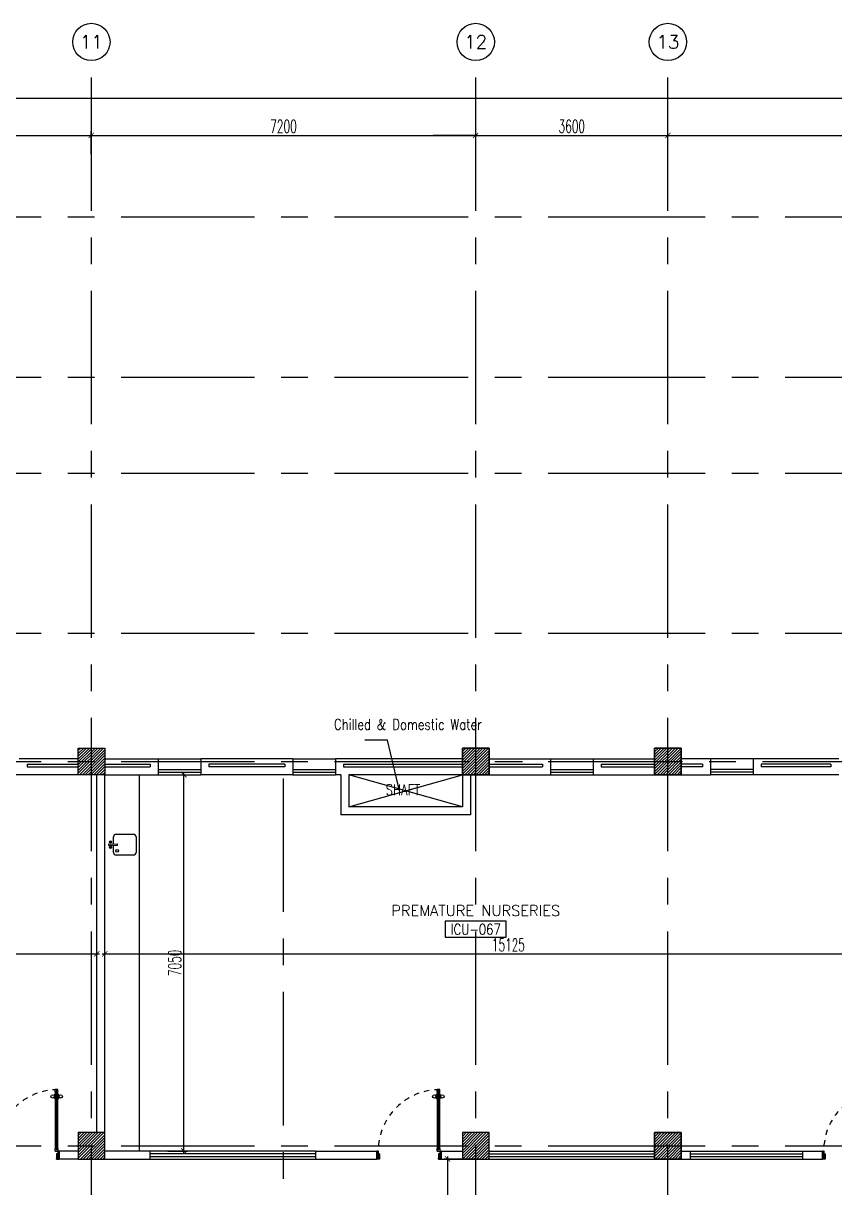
# Model space of a CAD drawing. Extents: x 276011.4 to 276105.3, y 57291.9 to 57371.4.
# Drawn here: x 276026.3 to 276041.5, y 57349.6 to 57371.41 of the extents above; entities that cross this region are included whole.
import ezdxf
from ezdxf.enums import TextEntityAlignment as Align

# ---------------------------------------------------------------- set-up
doc = ezdxf.new("R2010")
doc.units = 0
doc.header["$MEASUREMENT"] = 0
doc.header["$PDMODE"] = 34
doc.linetypes.add('CENTERX2', pattern=[4, 2.5, -0.5, 0.5, -0.5])
doc.linetypes.add('HIDDEN', pattern=[0.375, 0.25, -0.125])
doc.layers.get('0').update_dxf_attribs({"color": 4, "linetype": 'CONTINUOUS'})
doc.layers.get('DEFPOINTS').update_dxf_attribs({"linetype": 'CONTINUOUS'})
for name, color, linetype in [('AX-CR', 2, 'CONTINUOUS'), ('AX-DIM', 4, 'CONTINUOUS'), ('AX-TXT', 2, 'CONTINUOUS'), ('AXES', 11, 'CENTERX2'), ('COL', 5, 'CONTINUOUS'), ('DIM', 4, 'CONTINUOUS'), ('DOOR', 7, 'CONTINUOUS'), ('HAT', 11, 'CONTINUOUS'), ('INSUL', 4, 'CONTINUOUS'), ('NON-MEDICAL', 5, 'CONTINUOUS'), ('RM-BOX', 11, 'CONTINUOUS'), ('RM-NAME', 11, 'CONTINUOUS'), ('RM-NO', 11, 'CONTINUOUS'), ('SHAFT', 3, 'CONTINUOUS'), ('SHAFTS', 4, 'CONTINUOUS'), ('TEXT', 6, 'CONTINUOUS'), ('WALL', 2, 'CONTINUOUS'), ('WIN', 3, 'CONTINUOUS')]:
    doc.layers.add(name, color=color, linetype=linetype)
doc.styles.add('ROMANS', font='ROMANS.shx', dxfattribs={"width": 0.6})
doc.dimstyles.new('STANDARD_IN', dxfattribs={"dimtxt": 0.24, "dimasz": 0.1, "dimexe": 0.07, "dimexo": 0.05, "dimgap": 0.05, "dimtad": 1, "dimdec": 0, "dimlfac": 1000, "dimzin": 0, "dimtxsty": 'ROMANS', "dimblk": 'ARCHTICK', "dimcen": 0.05, "dimdle": 0.05, "dimclrd": 4, "dimclre": 4, "dimclrt": 2, "dimazin": 3, "dimtfac": 1, "dimtdec": 0, "dimtmove": 0, "dimatfit": 3, "dimtolj": 1, "dimtzin": 0})

# ---------------------------------------------------------------- blocks, each defined once
blk = doc.blocks.new('*X10')
at = {"color": 0}
for p, q in [((84179, 169934), (84635, 170390)), ((84179, 169987), (84582, 170390)), ((84179, 170040), (84529, 170390)), ((84179, 170093), (84476, 170390)), ((84179, 170146), (84423, 170390)), ((84179, 170199), (84370, 170390)), ((84179, 170252), (84317, 170390)), ((84179, 170305), (84264, 170390)), ((84179, 170358), (84211, 170390)), ((84188, 169890), (84679, 170381)), ((84241, 169890), (84679, 170328)), ((84294, 169890), (84679, 170274)), ((84347, 169890), (84679, 170221)), ((84401, 169890), (84679, 170168)), ((84454, 169890), (84679, 170115)), ((84507, 169890), (84679, 170062)), ((84560, 169890), (84679, 170009)), ((84613, 169890), (84679, 169956)), ((84666, 169890), (84679, 169903))]:
    blk.add_line(p, q, dxfattribs=at)
blk = doc.blocks.new('*X9')
at = {"color": 0}
for p, q in [((80579, 169940), (81029, 170390)), ((80579, 169993), (80976, 170390)), ((80579, 170046), (80923, 170390)), ((80579, 170099), (80870, 170390)), ((80579, 170152), (80817, 170390)), ((80579, 170205), (80764, 170390)), ((80579, 170258), (80711, 170390)), ((80579, 170311), (80658, 170390)), ((80579, 170364), (80605, 170390)), ((80582, 169890), (81079, 170387)), ((80635, 169890), (81079, 170334)), ((80688, 169890), (81079, 170281)), ((80741, 169890), (81079, 170228)), ((80794, 169890), (81079, 170175)), ((80847, 169890), (81079, 170122)), ((80900, 169890), (81079, 170069)), ((80953, 169890), (81079, 170016)), ((81006, 169890), (81079, 169963)), ((81059, 169890), (81079, 169910))]:
    blk.add_line(p, q, dxfattribs=at)
blk = doc.blocks.new('*X8')
at = {"color": 0}
for p, q in [((80579, 177099), (81070, 177590)), ((80579, 177152), (81017, 177590)), ((80579, 177205), (80964, 177590)), ((80579, 177258), (80911, 177590)), ((80579, 177311), (80858, 177590)), ((80579, 177364), (80804, 177590)), ((80579, 177417), (80751, 177590)), ((80579, 177471), (80698, 177590)), ((80579, 177524), (80645, 177590)), ((80579, 177577), (80592, 177590)), ((80623, 177090), (81079, 177546)), ((80676, 177090), (81079, 177493)), ((80729, 177090), (81079, 177440)), ((80782, 177090), (81079, 177387)), ((80835, 177090), (81079, 177334)), ((80888, 177090), (81079, 177281)), ((80941, 177090), (81079, 177228)), ((80994, 177090), (81079, 177175)), ((81047, 177090), (81079, 177122))]:
    blk.add_line(p, q, dxfattribs=at)
blk = doc.blocks.new('*X7')
at = {"color": 0}
for p, q in [((84179, 177093), (84676, 177590)), ((84179, 177146), (84623, 177590)), ((84179, 177199), (84570, 177590)), ((84179, 177252), (84517, 177590)), ((84179, 177305), (84464, 177590)), ((84179, 177358), (84411, 177590)), ((84179, 177411), (84358, 177590)), ((84179, 177464), (84305, 177590)), ((84179, 177517), (84252, 177590)), ((84179, 177570), (84199, 177590)), ((84229, 177090), (84679, 177540)), ((84282, 177090), (84679, 177487)), ((84335, 177090), (84679, 177434)), ((84388, 177090), (84679, 177381)), ((84441, 177090), (84679, 177328)), ((84494, 177090), (84679, 177275)), ((84547, 177090), (84679, 177222)), ((84600, 177090), (84679, 177169)), ((84653, 177090), (84679, 177116))]:
    blk.add_line(p, q, dxfattribs=at)
blk = doc.blocks.new('AXU')
at = {"layer": 'AX-CR'}
blk.add_circle((0, 350), 350, dxfattribs=at)
blk = doc.blocks.new('_ARCHTICK')
at = {"color": 0, "linetype": 'BYBLOCK', "const_width": 0.15}
blk.add_lwpolyline([(-0.5, -0.5), (0.5, 0.5)], dxfattribs=at)
blk = doc.blocks.new('*D319')
at = {"layer": 'AX-DIM', "color": 4, "ltscale": 0.3}
for p, q in [((276034.725, 57369.311), (276038.425, 57369.311)), ((276034.775, 57368.961), (276034.775, 57369.381)), ((276038.375, 57368.961), (276038.375, 57369.381))]:
    blk.add_line(p, q, dxfattribs=at)
at = {"layer": 'DEFPOINTS', "color": 0, "ltscale": 0.3}
for p in [(276038.375, 57369.311), (276034.775, 57368.911), (276038.375, 57368.911)]:
    blk.add_point(p, dxfattribs=at)
at = {"layer": 'AX-DIM', "color": 4, "ltscale": 0.3, "xscale": 0.1, "yscale": 0.1, "zscale": 0.1, "rotation": 180}
blk.add_blockref('_ARCHTICK', (276034.775, 57369.311), dxfattribs=at)
at = {"layer": 'AX-DIM', "color": 4, "ltscale": 0.3, "xscale": 0.1, "yscale": 0.1, "zscale": 0.1}
blk.add_blockref('_ARCHTICK', (276038.375, 57369.311), dxfattribs=at)
at = {"layer": 'AX-DIM', "color": 2, "ltscale": 0.3, "insert": (276036.575, 57369.481), "char_height": 0.24, "attachment_point": 5, "style": 'ROMANS'}
blk.add_mtext('\\A1;3600', dxfattribs=at)
blk = doc.blocks.new('COL50')
at = {"layer": 'COL'}
blk.add_lwpolyline([(-250, 250), (-250, -250), (250, -250), (250, 250)], close=True, dxfattribs=at)
blk = doc.blocks.new('*D318')
at = {"layer": 'AX-DIM', "color": 4, "ltscale": 0.3}
for p, q in [((276038.325, 57369.311), (276045.625, 57369.311)), ((276038.375, 57369.361), (276038.375, 57369.381)), ((276045.575, 57369.361), (276045.575, 57369.381))]:
    blk.add_line(p, q, dxfattribs=at)
at = {"layer": 'DEFPOINTS', "color": 0, "ltscale": 0.3}
for p in [(276038.375, 57369.311), (276045.575, 57369.311), (276045.575, 57369.311)]:
    blk.add_point(p, dxfattribs=at)
at = {"layer": 'AX-DIM', "color": 4, "ltscale": 0.3, "xscale": 0.1, "yscale": 0.1, "zscale": 0.1, "rotation": 180}
blk.add_blockref('_ARCHTICK', (276038.375, 57369.311), dxfattribs=at)
at = {"layer": 'AX-DIM', "color": 4, "ltscale": 0.3, "xscale": 0.1, "yscale": 0.1, "zscale": 0.1}
blk.add_blockref('_ARCHTICK', (276045.575, 57369.311), dxfattribs=at)
at = {"layer": 'AX-DIM', "color": 2, "ltscale": 0.3, "insert": (276041.975, 57369.481), "char_height": 0.24, "attachment_point": 5, "style": 'ROMANS'}
blk.add_mtext('\\A1;7200', dxfattribs=at)
blk = doc.blocks.new('*D95')
at = {"layer": 'AX-DIM', "color": 4, "ltscale": 0.3}
for p, q in [((276020.305, 57370.011), (276095.115, 57370.011)), ((276020.355, 57365.405), (276020.355, 57370.081)), ((276095.065, 57357.883), (276095.065, 57370.081))]:
    blk.add_line(p, q, dxfattribs=at)
at = {"layer": 'DEFPOINTS', "color": 0, "ltscale": 0.3}
for p in [(276095.065, 57370.011), (276020.355, 57365.355), (276095.065, 57357.833)]:
    blk.add_point(p, dxfattribs=at)
at = {"layer": 'AX-DIM', "color": 4, "ltscale": 0.3, "xscale": 0.1, "yscale": 0.1, "zscale": 0.1, "rotation": 180}
blk.add_blockref('_ARCHTICK', (276020.355, 57370.011), dxfattribs=at)
at = {"layer": 'AX-DIM', "color": 4, "ltscale": 0.3, "xscale": 0.1, "yscale": 0.1, "zscale": 0.1}
blk.add_blockref('_ARCHTICK', (276095.065, 57370.011), dxfattribs=at)
at = {"layer": 'AX-DIM', "color": 2, "ltscale": 0.3, "insert": (276057.71, 57370.181), "char_height": 0.24, "attachment_point": 5, "style": 'ROMANS'}
blk.add_mtext('\\A1;74710', dxfattribs=at)
blk = doc.blocks.new('*X70')
at = {"color": 0}
for p, q in [((73379, 169899), (73870, 170390)), ((73379, 169952), (73817, 170390)), ((73379, 170005), (73764, 170390)), ((73379, 170058), (73711, 170390)), ((73379, 170111), (73658, 170390)), ((73379, 170164), (73604, 170390)), ((73379, 170217), (73551, 170390)), ((73379, 170271), (73498, 170390)), ((73379, 170324), (73445, 170390)), ((73379, 170377), (73392, 170390)), ((73423, 169890), (73879, 170346)), ((73476, 169890), (73879, 170293)), ((73529, 169890), (73879, 170240)), ((73582, 169890), (73879, 170187)), ((73635, 169890), (73879, 170134)), ((73688, 169890), (73879, 170081)), ((73741, 169890), (73879, 170028)), ((73794, 169890), (73879, 169975)), ((73847, 169890), (73879, 169922))]:
    blk.add_line(p, q, dxfattribs=at)
blk = doc.blocks.new('*X69')
at = {"color": 0}
for p, q in [((73379, 177112), (73857, 177590)), ((73379, 177165), (73804, 177590)), ((73379, 177218), (73751, 177590)), ((73379, 177271), (73698, 177590)), ((73379, 177324), (73645, 177590)), ((73379, 177377), (73592, 177590)), ((73379, 177430), (73539, 177590)), ((73379, 177483), (73486, 177590)), ((73379, 177536), (73433, 177590)), ((73410, 177090), (73879, 177559)), ((73463, 177090), (73879, 177506)), ((73516, 177090), (73879, 177453)), ((73569, 177090), (73879, 177400)), ((73622, 177090), (73879, 177347)), ((73675, 177090), (73879, 177294)), ((73728, 177090), (73879, 177241)), ((73781, 177090), (73879, 177188)), ((73834, 177090), (73879, 177134))]:
    blk.add_line(p, q, dxfattribs=at)
blk = doc.blocks.new('*D284')
at = {"layer": 'AX-DIM', "color": 4, "ltscale": 0.3}
for p, q in [((276020.325, 57369.311), (276027.625, 57369.311)), ((276020.375, 57368.961), (276020.375, 57369.381)), ((276027.575, 57368.961), (276027.575, 57369.381))]:
    blk.add_line(p, q, dxfattribs=at)
at = {"layer": 'DEFPOINTS', "color": 0, "ltscale": 0.3}
for p in [(276027.575, 57369.311), (276020.375, 57368.911), (276027.575, 57368.911)]:
    blk.add_point(p, dxfattribs=at)
at = {"layer": 'AX-DIM', "color": 4, "ltscale": 0.3, "xscale": 0.1, "yscale": 0.1, "zscale": 0.1, "rotation": 180}
blk.add_blockref('_ARCHTICK', (276020.375, 57369.311), dxfattribs=at)
at = {"layer": 'AX-DIM', "color": 4, "ltscale": 0.3, "xscale": 0.1, "yscale": 0.1, "zscale": 0.1}
blk.add_blockref('_ARCHTICK', (276027.575, 57369.311), dxfattribs=at)
at = {"layer": 'AX-DIM', "color": 2, "ltscale": 0.3, "insert": (276023.975, 57369.481), "char_height": 0.24, "attachment_point": 5, "style": 'ROMANS'}
blk.add_mtext('\\A1;7200', dxfattribs=at)
blk = doc.blocks.new('*D283')
at = {"layer": 'AX-DIM', "color": 4, "ltscale": 0.3}
for p, q in [((276027.525, 57369.311), (276034.825, 57369.311)), ((276027.575, 57368.961), (276027.575, 57369.381)), ((276034.775, 57368.961), (276034.775, 57369.381))]:
    blk.add_line(p, q, dxfattribs=at)
at = {"layer": 'DEFPOINTS', "color": 0, "ltscale": 0.3}
for p in [(276034.775, 57369.311), (276027.575, 57368.911), (276034.775, 57368.911)]:
    blk.add_point(p, dxfattribs=at)
at = {"layer": 'AX-DIM', "color": 4, "ltscale": 0.3, "xscale": 0.1, "yscale": 0.1, "zscale": 0.1, "rotation": 180}
blk.add_blockref('_ARCHTICK', (276027.575, 57369.311), dxfattribs=at)
at = {"layer": 'AX-DIM', "color": 4, "ltscale": 0.3, "xscale": 0.1, "yscale": 0.1, "zscale": 0.1}
blk.add_blockref('_ARCHTICK', (276034.775, 57369.311), dxfattribs=at)
at = {"layer": 'AX-DIM', "color": 2, "ltscale": 0.3, "insert": (276031.175, 57369.481), "char_height": 0.24, "attachment_point": 5, "style": 'ROMANS'}
blk.add_mtext('\\A1;7200', dxfattribs=at)
blk = doc.blocks.new('*D282')
at = {"layer": 'AX-DIM', "color": 4, "ltscale": 0.3}
for p, q in [((276034.725, 57369.311), (276038.425, 57369.311)), ((276034.775, 57368.961), (276034.775, 57369.381)), ((276038.375, 57368.961), (276038.375, 57369.381))]:
    blk.add_line(p, q, dxfattribs=at)
at = {"layer": 'DEFPOINTS', "color": 0, "ltscale": 0.3}
for p in [(276038.375, 57369.311), (276034.775, 57368.911), (276038.375, 57368.911)]:
    blk.add_point(p, dxfattribs=at)
at = {"layer": 'AX-DIM', "color": 4, "ltscale": 0.3, "xscale": 0.1, "yscale": 0.1, "zscale": 0.1, "rotation": 180}
blk.add_blockref('_ARCHTICK', (276034.775, 57369.311), dxfattribs=at)
at = {"layer": 'AX-DIM', "color": 4, "ltscale": 0.3, "xscale": 0.1, "yscale": 0.1, "zscale": 0.1}
blk.add_blockref('_ARCHTICK', (276038.375, 57369.311), dxfattribs=at)
at = {"layer": 'AX-DIM', "color": 2, "ltscale": 0.3, "insert": (276036.575, 57369.481), "char_height": 0.24, "attachment_point": 5, "style": 'ROMANS'}
blk.add_mtext('\\A1;3600', dxfattribs=at)
blk = doc.blocks.new('RM1')
at = {"layer": 'RM-BOX'}
blk.add_lwpolyline([(570, -200), (-570, -200), (-570, -500), (570, -500)], close=True, dxfattribs=at)
at = {"layer": 'RM-NAME', "style": 'ROMANS'}
blk.add_attdef('ROOMNAME1', text='', height=200, dxfattribs=at).set_placement((0, 324), align=Align.MIDDLE)
blk = doc.blocks.new('*D278')
at = {"layer": 'DEFPOINTS', "color": 0, "linetype": 'BYBLOCK', "ltscale": 0.3}
for p in [(276020.625, 57354.033), (276027.675, 57354.033), (276027.675, 57353.975)]:
    blk.add_point(p, dxfattribs=at)
at = {"layer": 'DIM', "color": 4, "linetype": 'BYBLOCK', "ltscale": 0.3}
for p, q in [((276020.575, 57353.975), (276027.725, 57353.975)), ((276020.625, 57353.983), (276020.625, 57353.905)), ((276027.675, 57353.983), (276027.675, 57353.905))]:
    blk.add_line(p, q, dxfattribs=at)
at = {"layer": 'DIM', "color": 4, "linetype": 'BYBLOCK', "ltscale": 0.3, "xscale": 0.1, "yscale": 0.1, "zscale": 0.1, "rotation": 180}
blk.add_blockref('_ARCHTICK', (276020.625, 57353.975), dxfattribs=at)
at = {"layer": 'DIM', "color": 4, "linetype": 'BYBLOCK', "ltscale": 0.3, "xscale": 0.1, "yscale": 0.1, "zscale": 0.1}
blk.add_blockref('_ARCHTICK', (276027.675, 57353.975), dxfattribs=at)
at = {"layer": 'DIM', "color": 2, "linetype": 'BYBLOCK', "ltscale": 0.3, "insert": (276024.15, 57354.145), "char_height": 0.24, "attachment_point": 5, "style": 'ROMANS'}
blk.add_mtext('\\A1;7050', dxfattribs=at)
blk = doc.blocks.new('*D277')
at = {"layer": 'DEFPOINTS', "color": 0, "linetype": 'BYBLOCK', "ltscale": 0.3}
for p in [(276026.7, 57357.333), (276025.573, 57350.283), (276025.689, 57350.283)]:
    blk.add_point(p, dxfattribs=at)
at = {"layer": 'DIM', "color": 4, "linetype": 'BYBLOCK', "ltscale": 0.3}
for p, q in [((276026.65, 57357.333), (276025.619, 57357.333)), ((276025.689, 57357.383), (276025.689, 57350.233)), ((276025.623, 57350.283), (276025.759, 57350.283))]:
    blk.add_line(p, q, dxfattribs=at)
at = {"layer": 'DIM', "color": 4, "linetype": 'BYBLOCK', "ltscale": 0.3, "xscale": 0.1, "yscale": 0.1, "zscale": 0.1}
for p, rotation in [((276025.689, 57357.333), 90), ((276025.689, 57350.283), 270)]:
    blk.add_blockref('_ARCHTICK', p, dxfattribs=dict(at, rotation=rotation))
at = {"layer": 'DIM', "color": 2, "linetype": 'BYBLOCK', "ltscale": 0.3, "insert": (276025.519, 57353.808), "char_height": 0.24, "attachment_point": 5, "rotation": 90, "style": 'ROMANS'}
blk.add_mtext('\\A1;7050', dxfattribs=at)
blk = doc.blocks.new('*D271')
at = {"layer": 'DEFPOINTS', "color": 0, "linetype": 'BYBLOCK', "ltscale": 0.3}
for p in [(276042.95, 57353.975), (276027.825, 57353.691), (276042.95, 57353.691)]:
    blk.add_point(p, dxfattribs=at)
at = {"layer": 'WALL', "color": 4, "linetype": 'BYBLOCK', "ltscale": 0.3}
for p, q in [((276027.775, 57353.975), (276043, 57353.975)), ((276027.825, 57353.741), (276027.825, 57354.045)), ((276042.95, 57353.741), (276042.95, 57354.045))]:
    blk.add_line(p, q, dxfattribs=at)
at = {"layer": 'WALL', "color": 4, "linetype": 'BYBLOCK', "ltscale": 0.3, "xscale": 0.1, "yscale": 0.1, "zscale": 0.1, "rotation": 180}
blk.add_blockref('_ARCHTICK', (276027.825, 57353.975), dxfattribs=at)
at = {"layer": 'WALL', "color": 4, "linetype": 'BYBLOCK', "ltscale": 0.3, "xscale": 0.1, "yscale": 0.1, "zscale": 0.1}
blk.add_blockref('_ARCHTICK', (276042.95, 57353.975), dxfattribs=at)
at = {"layer": 'WALL', "color": 2, "linetype": 'BYBLOCK', "ltscale": 0.3, "insert": (276035.388, 57354.145), "char_height": 0.24, "attachment_point": 5, "style": 'ROMANS'}
blk.add_mtext('\\A1;15125', dxfattribs=at)
blk = doc.blocks.new('*D270')
at = {"layer": 'DEFPOINTS', "color": 0, "linetype": 'BYBLOCK', "ltscale": 0.3}
for p in [(276028.825, 57357.333), (276029.308, 57357.333), (276028.956, 57350.283)]:
    blk.add_point(p, dxfattribs=at)
at = {"layer": 'WALL', "color": 4, "linetype": 'BYBLOCK', "ltscale": 0.3}
for p, q in [((276028.875, 57357.333), (276029.378, 57357.333)), ((276029.308, 57350.233), (276029.308, 57357.383)), ((276029.006, 57350.283), (276029.378, 57350.283))]:
    blk.add_line(p, q, dxfattribs=at)
at = {"layer": 'WALL', "color": 4, "linetype": 'BYBLOCK', "ltscale": 0.3, "xscale": 0.1, "yscale": 0.1, "zscale": 0.1}
for p, rotation in [((276029.308, 57357.333), 90), ((276029.308, 57350.283), 270)]:
    blk.add_blockref('_ARCHTICK', p, dxfattribs=dict(at, rotation=rotation))
at = {"layer": 'WALL', "color": 2, "linetype": 'BYBLOCK', "ltscale": 0.3, "insert": (276029.138, 57353.808), "char_height": 0.24, "attachment_point": 5, "rotation": 90, "style": 'ROMANS'}
blk.add_mtext('\\A1;7050', dxfattribs=at)
blk = doc.blocks.new('*D252')
at = {"layer": 'DEFPOINTS', "color": 0, "linetype": 'BYBLOCK', "ltscale": 0.3}
for p in [(276034.888, 57350.133), (276034.249, 57347.733), (276037.26, 57347.733)]:
    blk.add_point(p, dxfattribs=at)
at = {"layer": 'DIM', "color": 4, "linetype": 'BYBLOCK', "ltscale": 0.3}
for p, q in [((276034.838, 57350.133), (276034.179, 57350.133)), ((276034.249, 57350.183), (276034.249, 57347.683)), ((276037.21, 57347.733), (276034.179, 57347.733))]:
    blk.add_line(p, q, dxfattribs=at)
at = {"layer": 'DIM', "color": 4, "linetype": 'BYBLOCK', "ltscale": 0.3, "xscale": 0.1, "yscale": 0.1, "zscale": 0.1}
for p, rotation in [((276034.249, 57350.133), 90), ((276034.249, 57347.733), 270)]:
    blk.add_blockref('_ARCHTICK', p, dxfattribs=dict(at, rotation=rotation))
at = {"layer": 'DIM', "color": 2, "linetype": 'BYBLOCK', "ltscale": 0.3, "insert": (276034.079, 57348.933), "char_height": 0.24, "attachment_point": 5, "rotation": 90, "style": 'ROMANS'}
blk.add_mtext('\\A1;2400', dxfattribs=at)
blk = doc.blocks.new('DOOR100')
at = {"layer": 'DOOR', "color": 0, "linetype": 'BYBLOCK'}
for p, q in [((-82, 1205), (-91, 1205)), ((-91, 1205), (-91, 1140)), ((-82, 1140), (-91, 1140)), ((-75, 1218), (-82, 1218)), ((-82, 1128), (-82, 1218)), ((-82, 1205), (-82, 1140)), ((-75, 1128), (-82, 1128)), ((-25, 1300), (-75, 1300)), ((-75, 1300), (-25, 1300)), ((-75, 1250), (-75, 1300)), ((-58, 1250), (-75, 1250)), ((-42, 1270), (-58, 1270)), ((-58, 1250), (-58, 1270)), ((-42, 1250), (-42, 1270)), ((-25, 1250), (-42, 1250)), ((-25, 1250), (-25, 1300)), ((-25, 1218), (-18, 1218)), ((-25, 1128), (-18, 1128)), ((-18, 1128), (-18, 1218)), ((-18, 1205), (-9, 1205)), ((-18, 1205), (-18, 1140)), ((-18, 1140), (-9, 1140)), ((-9, 1205), (-9, 1140)), ((-1200, 0), (-1200, 150)), ((-1200, 150), (-1175, 150)), ((-1200, 150), (-1200, 0)), ((-1150, 0), (-1200, 0)), ((-1175, 150), (-1175, 100)), ((-1175, 100), (-1150, 100)), ((-1150, 100), (-1150, 0)), ((-75, 200), (-58, 200)), ((-75, 150), (-75, 200)), ((-75, 150), (-25, 150)), ((-58, 200), (-58, 180)), ((-58, 180), (-42, 180)), ((-50, 100), (-50, 0)), ((-25, 100), (-50, 100)), ((-50, 0), (0, 0)), ((-42, 200), (-25, 200)), ((-42, 180), (-42, 200)), ((-25, 200), (-25, 150)), ((0, 150), (-25, 150)), ((-25, 150), (-25, 100)), ((0, 150), (0, 0))]:
    blk.add_line(p, q, dxfattribs=at)
at = {"layer": 'DOOR', "linetype": 'BYBLOCK'}
for p, q in [((-75, 1250), (-75, 200)), ((-58, 200), (-58, 1250)), ((-42, 200), (-42, 1250)), ((-25, 200), (-25, 1250)), ((0, 0), (0, 150))]:
    blk.add_line(p, q, dxfattribs=at)
at = {"layer": 'DOOR', "color": 9, "linetype": 'BYBLOCK'}
for p, q in [((-1150, 0), (-1200, 114)), ((-1150, 0), (-1200, 40)), ((-1150, 0), (-1163, 100)), ((-50, 0), (0, 114)), ((-50, 0), (-37, 100)), ((-50, 0), (0, 40))]:
    blk.add_line(p, q, dxfattribs=at)
at = {"layer": 'DOOR', "color": 0, "linetype": 'BYBLOCK'}
for centre in [(-124, 1173), (24, 1173)]:
    blk.add_circle(centre, 32.4, dxfattribs=at)
at = {"layer": 'DOOR', "linetype": 'HIDDEN', "ltscale": 0.5}
blk.add_arc((-25, 150), 1150, 90, 180.0001, dxfattribs=at)
at = {"layer": 'DOOR', "color": 9, "linetype": 'BYBLOCK'}
for centre, radius, start, end in [((-1150, 0), 154, 103.7142, 108.8947), ((-1150, 0), 134, 100.72, 111.8402), ((-1150, 0), 94.4, 90, 121.9818), ((-1150, 0), 74.4, 90, 132.2236), ((-1150, 0), 54.4, 90, 156.7926), ((-1150, 0), 34.4, 90, 180), ((-1150, 0), 14.4, 90, 180), ((-50, 0), 94.4, 58.0182, 90), ((-50, 0), 74.4, 47.7764, 90), ((-50, 0), 54.4, 23.2074, 90), ((-50, 0), 34.4, 0, 90), ((-50, 0), 14.4, 0, 90), ((-50, 0), 134, 68.1598, 79.28), ((-50, 0), 114, 64.0838, 77.3774), ((-50, 0), 154, 71.1053, 76.2858)]:
    blk.add_arc(centre, radius, start, end, dxfattribs=at)

msp = doc.modelspace()

# ---------------------------------------------------------------- linework, layer by layer
at = {"layer": 'AX-DIM'}
for p, q in [((276034.8155, 57369.3113), (276033.9755, 57369.3113)), ((276038.2955, 57369.3113), (276039.277, 57369.3113))]:
    msp.add_line(p, q, dxfattribs=at)
at = {"layer": 'AXES'}
for p, q in [((276027.5755, 57291.8986), (276027.5755, 57370.7113)), ((276034.7755, 57291.8986), (276034.7755, 57370.7113)), ((276034.7755, 57291.8986), (276034.7755, 57370.7113)), ((276038.3755, 57291.8986), (276038.3755, 57370.7113)), ((276038.3755, 57291.8986), (276038.3755, 57370.7113)), ((276012.1331, 57367.7829), (276036.5755, 57367.7829)), ((276036.5755, 57367.7829), (276052.7755, 57367.7829)), ((276012.1331, 57364.7829), (276036.5755, 57364.7829)), ((276036.5755, 57364.7829), (276052.7755, 57364.7829)), ((276012.1331, 57362.9829), (276036.5755, 57362.9829)), ((276036.5755, 57362.9829), (276052.7755, 57362.9829)), ((276012.1331, 57359.9829), (276036.5755, 57359.9829)), ((276036.5755, 57359.9829), (276052.7755, 57359.9829)), ((276012.1331, 57357.5829), (276036.5755, 57357.5829)), ((276031.1755, 57298.7629), (276031.1755, 57357.5829)), ((276032.1505, 57357.5829), (276104.6155, 57357.5829)), ((276012.1331, 57350.3829), (276036.5755, 57350.3829)), ((276036.5755, 57350.3829), (276052.7955, 57350.3829))]:
    msp.add_line(p, q, dxfattribs=at)
at = {"layer": 'COL'}
for points in [[(276027.3255, 57357.3329), (276027.3255, 57357.8329), (276027.8255, 57357.8329), (276027.8255, 57357.3329)], [(276034.5255, 57357.3329), (276034.5255, 57357.8329), (276035.0255, 57357.8329), (276035.0255, 57357.3329)], [(276034.5255, 57357.3329), (276034.5255, 57357.8329), (276035.0255, 57357.8329), (276035.0255, 57357.3329)], [(276038.1255, 57357.3329), (276038.1255, 57357.8329), (276038.6255, 57357.8329), (276038.6255, 57357.3329)]]:
    msp.add_lwpolyline(points, close=True, dxfattribs=at)
at = {"layer": 'INSUL'}
for p, q in [((276026.3755, 57357.5329), (276027.3255, 57357.5329)), ((276026.3755, 57357.5329), (276026.3755, 57357.4829)), ((276026.3755, 57357.4829), (276027.3255, 57357.4829)), ((276027.8255, 57357.5329), (276028.6755, 57357.5329)), ((276027.8255, 57357.4829), (276028.6755, 57357.4829)), ((276028.6755, 57357.5329), (276028.6755, 57357.4829)), ((276031.2005, 57357.5329), (276029.7755, 57357.5329)), ((276029.7755, 57357.5329), (276029.7755, 57357.4829)), ((276031.2005, 57357.4829), (276029.7755, 57357.4829)), ((276031.2005, 57357.5329), (276031.2005, 57357.4829)), ((276032.3005, 57357.5329), (276034.5255, 57357.5329)), ((276032.3005, 57357.5329), (276032.3005, 57357.4829)), ((276032.3005, 57357.5329), (276034.5255, 57357.5329)), ((276032.3005, 57357.5329), (276032.3005, 57357.4829)), ((276032.3005, 57357.4829), (276034.5255, 57357.4829)), ((276032.3005, 57357.4829), (276034.5255, 57357.4829)), ((276035.0255, 57357.5329), (276036.0255, 57357.5329)), ((276035.0255, 57357.4829), (276036.0255, 57357.4829)), ((276036.0255, 57357.5329), (276036.0255, 57357.4829)), ((276036.0255, 57357.5329), (276036.0255, 57357.4829)), ((276037.1255, 57357.5329), (276037.1255, 57357.4829)), ((276037.1255, 57357.5329), (276038.1255, 57357.5329)), ((276037.1255, 57357.5329), (276037.1255, 57357.4829)), ((276037.1255, 57357.5329), (276038.1255, 57357.5329)), ((276037.1255, 57357.4829), (276038.1255, 57357.4829)), ((276037.1255, 57357.4829), (276038.1255, 57357.4829)), ((276037.7755, 57357.5329), (276038.1255, 57357.5329)), ((276037.7755, 57357.5329), (276038.1255, 57357.5329)), ((276037.7755, 57357.4829), (276038.1255, 57357.4829)), ((276037.7755, 57357.4829), (276038.1255, 57357.4829)), ((276039.0255, 57357.5329), (276038.6255, 57357.5329)), ((276039.0255, 57357.4829), (276038.6255, 57357.4829)), ((276039.0255, 57357.5329), (276039.0255, 57357.4829)), ((276039.0255, 57357.5329), (276039.0255, 57357.4829)), ((276040.1255, 57357.5329), (276040.1255, 57357.4829)), ((276041.4255, 57357.5329), (276040.1255, 57357.5329)), ((276041.4255, 57357.4829), (276040.1255, 57357.4829)), ((276041.4255, 57357.5329), (276041.4255, 57357.4829))]:
    msp.add_line(p, q, dxfattribs=at)
at = {"layer": 'NON-MEDICAL'}
for p, q in [((276028.4755, 57350.2829), (276028.4755, 57357.3329)), ((276027.9913, 57356.0327), (276027.9913, 57356.1692)), ((276028.0412, 57356.2191), (276028.3623, 57356.2191)), ((276028.4122, 57356.1692), (276028.4122, 57355.8763)), ((276027.9031, 57356.0388), (276028.0584, 57356.0327)), ((276027.9031, 57356.0067), (276027.9031, 57356.0388)), ((276027.9031, 57356.0067), (276028.0584, 57356.0128)), ((276027.9913, 57355.8763), (276027.9913, 57356.0128)), ((276028.3623, 57355.8264), (276028.0412, 57355.8264))]:
    msp.add_line(p, q, dxfattribs=at)
for centre, radius in [((276027.9342, 57356.0725), 0.0217), ((276027.9342, 57355.973), 0.0217), ((276027.9342, 57356.0725), 0.014), ((276027.9342, 57355.973), 0.014), ((276028.0608, 57355.9083), 0.0255)]:
    msp.add_circle(centre, radius, dxfattribs=at)
for centre, radius, start, end in [((276028.0412, 57356.1692), 0.0499, 90, 180), ((276028.3623, 57356.1692), 0.0499, 0, 90), ((276028.0584, 57356.0228), 0.00997, 270, 90), ((276028.0412, 57355.8763), 0.0499, 180, 270), ((276028.3623, 57355.8763), 0.0499, 270, 0)]:
    msp.add_arc(centre, radius, start, end, dxfattribs=at)
at = {"layer": 'TEXT', "color": 251, "linetype": 'BYBLOCK'}
for p, q in [((276034.5255, 57356.7329), (276032.4005, 57357.3329)), ((276032.4005, 57356.7329), (276034.5255, 57357.3329))]:
    msp.add_line(p, q, dxfattribs=at)
at = {"layer": 'WALL'}
for p, q in [((276027.3255, 57357.6329), (276026.2255, 57357.6329)), ((276027.8255, 57357.6329), (276028.8255, 57357.6329)), ((276028.8255, 57357.6329), (276028.8255, 57357.3329)), ((276031.3505, 57357.6329), (276029.6255, 57357.6329)), ((276029.6255, 57357.6329), (276029.6255, 57357.3329)), ((276031.3505, 57357.6329), (276031.3505, 57357.3329)), ((276034.5255, 57357.6329), (276032.1505, 57357.6329)), ((276032.1505, 57357.6329), (276032.1505, 57357.3329)), ((276034.5255, 57357.6329), (276032.1505, 57357.6329)), ((276035.0255, 57357.6329), (276036.1755, 57357.6329)), ((276036.1755, 57357.6329), (276036.1755, 57357.3329)), ((276036.9755, 57357.6329), (276038.1255, 57357.6329)), ((276036.9755, 57357.6329), (276036.9755, 57357.3329)), ((276038.9755, 57357.6329), (276038.6255, 57357.6329)), ((276039.1755, 57357.6329), (276038.6255, 57357.6329)), ((276038.9755, 57357.6329), (276038.6255, 57357.6329)), ((276039.1755, 57357.6329), (276039.1755, 57357.3329)), ((276039.9755, 57357.6329), (276039.9755, 57357.3329)), ((276041.5755, 57357.6329), (276039.9755, 57357.6329)), ((276027.3255, 57357.3329), (276026.2255, 57357.3329)), ((276027.6755, 57350.6329), (276027.6755, 57357.3329)), ((276027.8255, 57350.6329), (276027.8255, 57357.3329)), ((276027.8255, 57357.3329), (276028.8255, 57357.3329)), ((276031.3505, 57357.3329), (276029.6255, 57357.3329)), ((276032.2505, 57357.3329), (276032.1505, 57357.3329)), ((276032.2505, 57357.3329), (276032.1505, 57357.3329)), ((276032.2505, 57357.3329), (276032.2505, 57356.5829)), ((276034.5255, 57357.3329), (276032.4005, 57357.3329)), ((276034.5255, 57357.3329), (276032.4005, 57357.3329)), ((276032.4005, 57357.3329), (276032.4005, 57356.7329)), ((276034.5255, 57357.3329), (276034.5255, 57356.7329)), ((276034.6755, 57357.3329), (276034.6755, 57356.5829)), ((276035.0255, 57357.3329), (276036.1755, 57357.3329)), ((276036.9755, 57357.3329), (276039.1755, 57357.3329)), ((276037.7755, 57357.3329), (276038.1255, 57357.3329)), ((276041.5755, 57357.3329), (276039.9755, 57357.3329)), ((276034.6755, 57356.5829), (276032.2505, 57356.5829)), ((276034.5255, 57356.7329), (276032.4005, 57356.7329)), ((276027.3255, 57350.2829), (276026.9755, 57350.2829)), ((276027.3255, 57350.1329), (276026.9755, 57350.1329))]:
    msp.add_line(p, q, dxfattribs=at)
at = {"layer": 'WALL', "linetype": 'BYBLOCK'}
for p, q in [((276026.9755, 57350.1329), (276026.9755, 57350.2829)), ((276028.6755, 57350.2829), (276027.8255, 57350.2829)), ((276028.6755, 57350.1329), (276028.6755, 57350.2829)), ((276031.7755, 57350.2829), (276032.9255, 57350.2829)), ((276031.7755, 57350.2829), (276031.7755, 57350.1329)), ((276032.9255, 57350.2829), (276032.9255, 57350.1329)), ((276034.1255, 57350.2829), (276034.1255, 57350.1329)), ((276034.1255, 57350.2829), (276034.5255, 57350.2829)), ((276034.1255, 57350.2829), (276034.1255, 57350.1329)), ((276035.0255, 57350.1329), (276035.0255, 57350.2829)), ((276038.1255, 57350.1329), (276038.1255, 57350.2829)), ((276038.6255, 57350.2829), (276038.8007, 57350.2829)), ((276038.8007, 57350.1329), (276038.8007, 57350.2829)), ((276040.9007, 57350.2829), (276041.2687, 57350.2829)), ((276040.9007, 57350.1329), (276040.9007, 57350.2829)), ((276041.2687, 57350.2829), (276041.2687, 57350.1329)), ((276027.8255, 57350.1329), (276028.6755, 57350.1329)), ((276031.7755, 57350.1329), (276032.9255, 57350.1329)), ((276034.1255, 57350.1329), (276034.5255, 57350.1329)), ((276038.6255, 57350.1329), (276038.8007, 57350.1329)), ((276040.9007, 57350.1329), (276041.2687, 57350.1329))]:
    msp.add_line(p, q, dxfattribs=at)
at = {"layer": 'WALL', "linetype": 'BYBLOCK', "ltscale": 0.3}
for points in [[(276027.3255, 57357.8329), (276027.8255, 57357.8329), (276027.8255, 57357.3329), (276027.3255, 57357.3329)], [(276035.0255, 57357.8329), (276034.5255, 57357.8329), (276034.5255, 57357.3329), (276035.0255, 57357.3329)], [(276038.6255, 57357.8329), (276038.1255, 57357.8329), (276038.1255, 57357.3329), (276038.6255, 57357.3329)], [(276027.8255, 57350.6329), (276027.3255, 57350.6329), (276027.3255, 57350.1329), (276027.8255, 57350.1329)], [(276035.0255, 57350.6329), (276034.5255, 57350.6329), (276034.5255, 57350.1329), (276035.0255, 57350.1329)], [(276038.6255, 57350.1329), (276038.1255, 57350.1329), (276038.1255, 57350.6329), (276038.6255, 57350.6329)]]:
    msp.add_lwpolyline(points, close=True, dxfattribs=at)
at = {"layer": 'WIN'}
for p, q in [((276028.8255, 57357.6329), (276029.6255, 57357.6329)), ((276031.3505, 57357.6329), (276032.1505, 57357.6329)), ((276036.1755, 57357.6329), (276036.9755, 57357.6329)), ((276039.9755, 57357.6329), (276039.1755, 57357.6329)), ((276039.277, 57357.6329), (276039.1755, 57357.6329)), ((276028.8255, 57357.4329), (276029.6255, 57357.4329)), ((276028.8255, 57357.3829), (276029.6255, 57357.3829)), ((276028.8255, 57357.3329), (276029.6255, 57357.3329)), ((276031.3505, 57357.4329), (276032.1505, 57357.4329)), ((276031.3505, 57357.3829), (276032.1505, 57357.3829)), ((276031.3505, 57357.3329), (276032.1505, 57357.3329)), ((276036.1755, 57357.4329), (276036.9755, 57357.4329)), ((276036.1755, 57357.3829), (276036.9755, 57357.3829)), ((276036.1755, 57357.3329), (276036.9755, 57357.3329)), ((276039.9755, 57357.4329), (276039.1755, 57357.4329)), ((276039.9755, 57357.3829), (276039.1755, 57357.3829)), ((276039.9755, 57357.3329), (276039.1755, 57357.3329))]:
    msp.add_line(p, q, dxfattribs=at)
at = {"layer": 'WIN', "linetype": 'BYBLOCK'}
for p, q in [((276031.7755, 57350.2829), (276028.6755, 57350.2829)), ((276035.0255, 57350.2829), (276038.1255, 57350.2829)), ((276038.8007, 57350.2829), (276040.9007, 57350.2829)), ((276031.7755, 57350.2329), (276028.6755, 57350.2329)), ((276028.6755, 57350.1829), (276031.7755, 57350.1829)), ((276028.6755, 57350.1329), (276031.7755, 57350.1329)), ((276035.0255, 57350.2329), (276038.1255, 57350.2329)), ((276035.0255, 57350.1829), (276038.1255, 57350.1829)), ((276035.0255, 57350.1329), (276038.1255, 57350.1329)), ((276038.8007, 57350.2329), (276040.9007, 57350.2329)), ((276038.8007, 57350.1829), (276040.9007, 57350.1829)), ((276038.8007, 57350.1329), (276040.9007, 57350.1329))]:
    msp.add_line(p, q, dxfattribs=at)

# ---------------------------------------------------------------- block references
at = {"layer": 'AXES'}
ref = msp.add_blockref('AXU', (276027.5755, 57370.7113), dxfattribs=dict(at, xscale=0.001, yscale=0.001, zscale=0.001))
ref.add_attrib('AX', '11', dxfattribs={"layer": 'AX-TXT', "height": 0.25, "style": 'ROMANS'}).set_placement((276027.5755, 57371.0613), align=Align.MIDDLE)
ref = msp.add_blockref('AXU', (276034.7755, 57370.7113), dxfattribs=dict(at, xscale=0.001, yscale=0.001, zscale=0.001))
ref.add_attrib('AX', '12', dxfattribs={"layer": 'AX-TXT', "height": 0.25, "style": 'ROMANS'}).set_placement((276034.7755, 57371.0613), align=Align.MIDDLE)
ref = msp.add_blockref('AXU', (276034.7755, 57370.7113), dxfattribs=dict(at, xscale=0.001, yscale=0.001, zscale=0.001))
ref.add_attrib('AX', '12', dxfattribs={"layer": 'AX-TXT', "height": 0.25, "style": 'ROMANS'}).set_placement((276034.7755, 57371.0613), align=Align.MIDDLE)
ref = msp.add_blockref('AXU', (276038.3755, 57370.7113), dxfattribs=dict(at, xscale=0.001, yscale=0.001, zscale=0.001))
ref.add_attrib('AX', '13', dxfattribs={"layer": 'AX-TXT', "height": 0.25, "style": 'ROMANS'}).set_placement((276038.3755, 57371.0613), align=Align.MIDDLE)
ref = msp.add_blockref('AXU', (276038.3755, 57370.7113), dxfattribs=dict(at, xscale=0.001, yscale=0.001, zscale=0.001))
ref.add_attrib('AX', '13', dxfattribs={"layer": 'AX-TXT', "height": 0.25, "style": 'ROMANS'}).set_placement((276038.3755, 57371.0613), align=Align.MIDDLE)
at = {"layer": 'COL', "xscale": 0.001, "yscale": 0.001, "zscale": 0.001}
for p in [(276027.5755, 57350.3829), (276034.7755, 57350.3829), (276038.3755, 57350.3829)]:
    msp.add_blockref('COL50', p, dxfattribs=at)
at = {"layer": 'DOOR', "xscale": 0.001, "yscale": 0.001, "zscale": 0.001}
for p in [(276026.9755, 57350.1329), (276034.1255, 57350.1329), (276042.4687, 57350.1329)]:
    msp.add_blockref('DOOR100', p, dxfattribs=at)
at = {"layer": 'HAT', "xscale": 0.001, "yscale": 0.001, "zscale": 0.001}
for name in ['*X69', '*X8', '*X7', '*X70', '*X9', '*X10']:
    msp.add_blockref(name, (275953.9463, 57180.2432), dxfattribs=at)
at = {"layer": 'RM-NAME'}
ref = msp.add_blockref('RM1', (276034.7755, 57354.7865), dxfattribs=dict(at, xscale=0.001, yscale=0.001, zscale=0.001))
ref.add_attrib('ROOMNO', 'ICU-067', dxfattribs={"layer": 'RM-NO', "height": 0.2, "style": 'ROMANS', "width": 0.8}).set_placement((276034.7755, 57354.4365), align=Align.MIDDLE)
ref.add_attrib('ROOMNAME2', 'PREMATURE NURSERIES', dxfattribs={"height": 0.2, "style": 'ROMANS'}).set_placement((276034.7755, 57354.7865), align=Align.MIDDLE)

# ---------------------------------------------------------------- texts
at = {"layer": 'RM-NAME', "style": 'ROMANS', "width": 0.8}
msp.add_text('SHAFT', height=0.2, dxfattribs=at).set_placement((276033.4105, 57357.0505), align=Align.MIDDLE)
at = {"layer": 'SHAFTS', "style": 'ROMANS', "width": 0.8}
msp.add_text('Chilled & Domestic Water', height=0.2, dxfattribs=at).set_placement((276033.5065, 57358.28), align=Align.MIDDLE)

# ---------------------------------------------------------------- dimensions: what is measured, and where the dimension line sits
at = {"layer": 'AX-DIM'}
for base, p1, p2, picture, middle in [((276095.0655, 57370.0113), (276020.3555, 57365.3553), (276095.0655, 57357.8329), '*D95', (276057.7105, 57370.1813)), ((276027.5755, 57369.3113), (276020.3755, 57368.9113), (276027.5755, 57368.9113), '*D284', (276023.9755, 57369.4813)), ((276034.7755, 57369.3113), (276027.5755, 57368.9113), (276034.7755, 57368.9113), '*D283', (276031.1755, 57369.4813)), ((276038.3755, 57369.3113), (276034.7755, 57368.9113), (276038.3755, 57368.9113), '*D319', (276036.5755, 57369.4813)), ((276038.3755, 57369.3113), (276034.7755, 57368.9113), (276038.3755, 57368.9113), '*D282', (276036.5755, 57369.4813)), ((276045.5755, 57369.3113), (276038.3755, 57369.3113), (276045.5755, 57369.3113), '*D318', (276041.9755, 57369.4813))]:
    dim = msp.add_linear_dim(base=base, p1=p1, p2=p2, dimstyle='STANDARD_IN', dxfattribs=at)
    dim.commit()
    dim.dimension.update_dxf_attribs({"geometry": picture, "text_midpoint": middle})
at = {"layer": 'DIM', "linetype": 'BYBLOCK', "ltscale": 0.3}
for base, p1, p2, picture, middle in [((276025.6892, 57350.2829), (276026.6997, 57357.3329), (276025.5732, 57350.2829), '*D277', (276025.5192, 57353.8079)), ((276034.2485, 57347.7329), (276034.8876, 57350.1329), (276037.2597, 57347.7329), '*D252', (276034.0785, 57348.9329))]:
    dim = msp.add_linear_dim(base=base, p1=p1, p2=p2, angle=90, dimstyle='STANDARD_IN', dxfattribs=at)
    dim.commit()
    dim.dimension.update_dxf_attribs({"geometry": picture, "text_midpoint": middle})
dim = msp.add_linear_dim(base=(276027.6755, 57353.9754), p1=(276020.6255, 57354.0329), p2=(276027.6755, 57354.0329), dimstyle='STANDARD_IN', dxfattribs=at)
dim.commit()
dim.dimension.update_dxf_attribs({"geometry": '*D278', "text_midpoint": (276024.1505, 57354.1454)})
at = {"layer": 'WALL', "linetype": 'BYBLOCK', "ltscale": 0.3}
dim = msp.add_linear_dim(base=(276029.308, 57357.3329), p1=(276028.9559, 57350.2829), p2=(276028.8255, 57357.3329), angle=90, dimstyle='STANDARD_IN', dxfattribs=at)
dim.commit()
dim.dimension.update_dxf_attribs({"geometry": '*D270', "text_midpoint": (276029.138, 57353.8079)})
dim = msp.add_linear_dim(base=(276042.9505, 57353.9754), p1=(276027.8255, 57353.6911), p2=(276042.9505, 57353.6911), dimstyle='STANDARD_IN', dxfattribs=at)
dim.commit()
dim.dimension.update_dxf_attribs({"geometry": '*D271', "text_midpoint": (276035.388, 57354.1454)})

# ---------------------------------------------------------------- leaders
at = {"layer": 'SHAFT', "color": 6, "linetype": 'BYBLOCK', "ltscale": 0.3}
msp.add_leader([(276033.3505, 57357.0329), (276033.1204, 57357.9815), (276032.7008, 57357.9815)], dimstyle='STANDARD_IN', dxfattribs=at)

doc.saveas('drawing.dxf')
